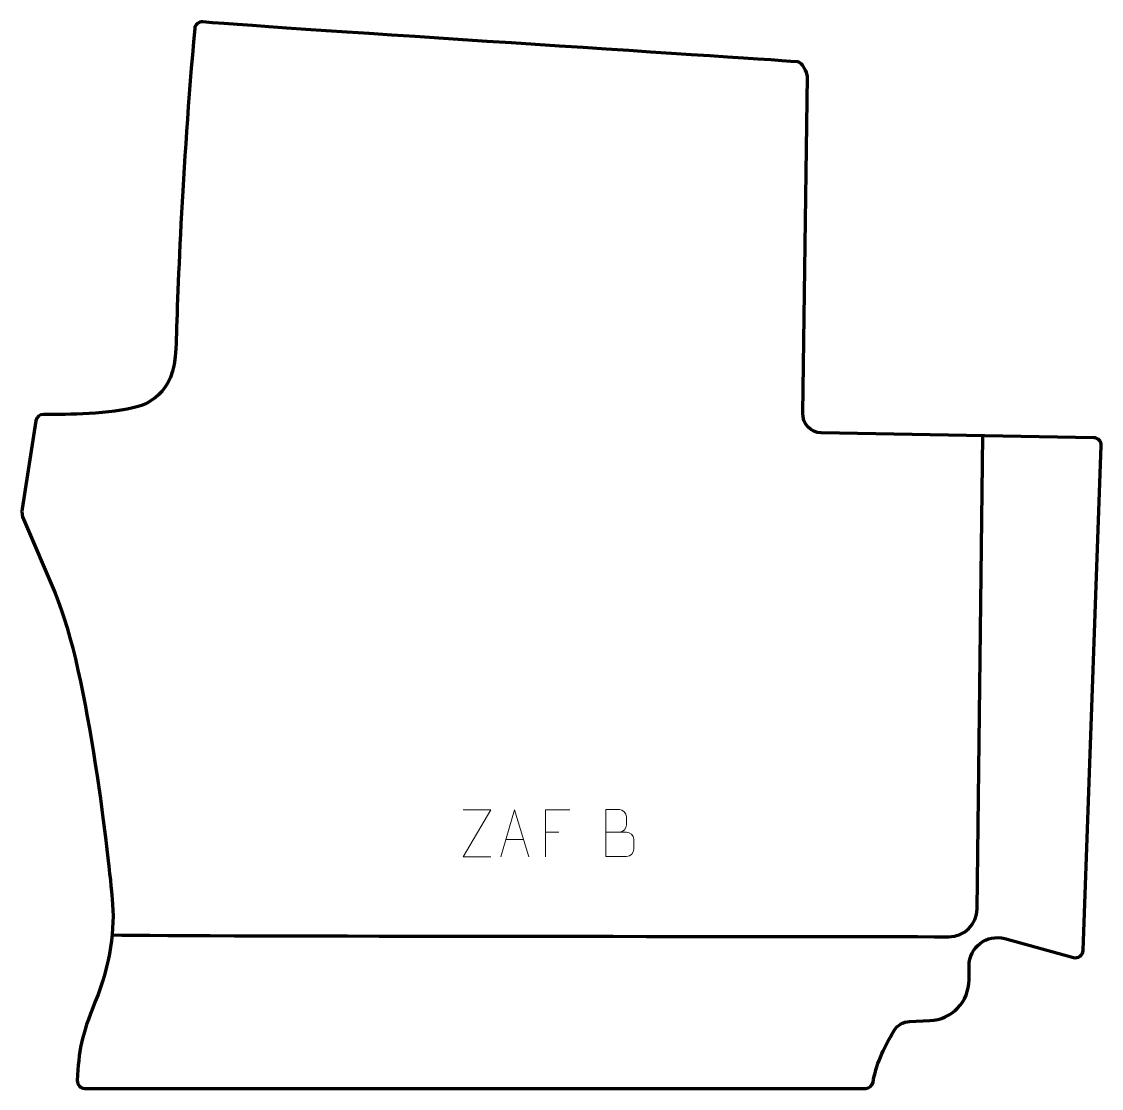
# Model space of a CAD drawing. Header units: millimetres. Extents: x -286 to 286, y -282 to 283.
import ezdxf

# ---------------------------------------------------------------- set-up
doc = ezdxf.new("R2010")
doc.units = ezdxf.units.MM
doc.header["$MEASUREMENT"] = 0
for name, color, linetype in [('layer 1', 7, 'Continuous'), ('layer 2', 7, 'Continuous'), ('layer 3', 7, 'Continuous')]:
    doc.layers.add(name, color=color, linetype=linetype)

msp = doc.modelspace()

# ---------------------------------------------------------------- linework, layer by layer
at = {"layer": 'layer 1', "color": 250, "lineweight": 9}
for points, knots in [([(-37.5027, -159.8144), (-37.5027, -159.8144), (-52.1217, -159.8144), (-52.1217, -159.8144), (-52.1217, -159.8144), (-52.1217, -159.8144), (-37.4784, -134.857), (-37.4784, -134.857), (-37.4784, -134.857), (-37.4784, -134.857), (-52.1217, -134.857), (-52.1217, -134.857)], [0, 0, 0, 0, 0.25, 0.25, 0.25, 0.25, 0.5, 0.5, 0.5, 0.5, 1, 1, 1, 1]), ([(-32.2706, -159.8124), (-32.2706, -159.8124), (-24.8996, -134.8589), (-24.8996, -134.8589), (-24.8996, -134.8589), (-24.8996, -134.8589), (-17.3297, -159.8124), (-17.3297, -159.8124)], [0, 0, 0, 0, 0.33333333, 0.33333333, 0.33333333, 0.33333333, 1, 1, 1, 1]), ([(4.2889, -134.8589), (4.2889, -134.8589), (-8.5851, -134.8589), (-8.5851, -134.8589), (-8.5851, -134.8589), (-8.5851, -134.8589), (-8.5851, -159.8125), (-8.5851, -159.8125)], [0, 0, 0, 0, 0.33333333, 0.33333333, 0.33333333, 0.33333333, 1, 1, 1, 1]), ([(23.5129, -146.7386), (27.1515, -146.7382), (30.7386, -146.7382), (34.378, -146.7386), (34.378, -146.7386), (36.3534, -146.7559), (38.277, -148.492), (38.277, -150.5416), (38.277, -150.5416), (38.2766, -151.6702), (38.2766, -154.7196), (38.277, -155.8485), (38.277, -155.8485), (38.2946, -157.7064), (36.7525, -159.7203), (34.431, -159.7034), (34.431, -159.7034), (30.7912, -159.703), (27.1518, -159.703), (23.5129, -159.7034), (23.5129, -159.7034), (23.5129, -151.3851), (23.5129, -143.0673), (23.5129, -134.7498), (23.5129, -134.7498), (25.8866, -134.7498), (28.2607, -134.7498), (30.6349, -134.7498), (30.6349, -134.7498), (32.3157, -134.7322), (34.4125, -136.6427), (34.4302, -138.6051), (34.4302, -138.6051), (34.4298, -140.6712), (34.4298, -140.8172), (34.4302, -142.8837), (34.4302, -142.8837), (34.4475, -144.9498), (32.593, -146.7559), (30.583, -146.7386)], [0, 0, 0, 0, 0.09090909, 0.09090909, 0.09090909, 0.09090909, 0.18181818, 0.18181818, 0.18181818, 0.18181818, 0.27272727, 0.27272727, 0.27272727, 0.27272727, 0.36363636, 0.36363636, 0.36363636, 0.36363636, 0.45454545, 0.45454545, 0.45454545, 0.45454545, 0.54545455, 0.54545455, 0.54545455, 0.54545455, 0.63636364, 0.63636364, 0.63636364, 0.63636364, 0.72727273, 0.72727273, 0.72727273, 0.72727273, 0.81818182, 0.81818182, 0.81818182, 0.81818182, 1, 1, 1, 1])]:
    msp.add_open_spline(points, degree=3, knots=knots, dxfattribs=at)
for points in [[(-8.5851, -146.7386), (-8.5851, -146.7386), (-1.417, -146.7386), (-1.417, -146.7386)], [(-29.548, -150.563), (-29.548, -150.563), (-20.0523, -150.563), (-20.0523, -150.563)]]:
    msp.add_open_spline(points, degree=3, dxfattribs=at)
at = {"layer": 'layer 2', "color": 230, "lineweight": 200}
msp.add_open_spline([(-252.6501, -282.4996), (-254.9315, -282.4996), (-256.7504, -280.5911), (-256.646, -278.3107), (-256.646, -278.3107), (-255.9157, -262.3302), (-254.6962, -255.1667), (-247.1125, -236.5422), (-247.1125, -236.5422), (-238.897, -216.3654), (-236.6565, -198.0573), (-238.1502, -181.9911), (-238.1502, -181.9911), (-239.6439, -165.9245), (-250.4734, -62.053), (-268.3981, -20.2054), (-268.3981, -20.2054), (-268.3981, -20.2054), (-285.1931, 19.0041), (-285.1931, 19.0041), (-285.1931, 19.0041), (-285.9311, 20.7281), (-286.1707, 22.6243), (-285.8835, 24.4778), (-285.8835, 24.4778), (-285.8835, 24.4778), (-278.647, 71.2116), (-278.647, 71.2116), (-278.647, 71.2116), (-278.3404, 73.1925), (-276.6185, 74.6413), (-274.6154, 74.6001), (-274.6154, 74.6001), (-265.9745, 74.4219), (-243.1399, 74.3563), (-227.2102, 77.9991), (-227.2102, 77.9991), (-220.5424, 79.5238), (-205.1203, 84.4218), (-204.4127, 109.4767), (-204.4127, 109.4767), (-203.706, 134.4813), (-201.2066, 204.3415), (-194.4477, 278.8626), (-194.4477, 278.8626), (-194.2495, 281.0481), (-192.3258, 282.6656), (-190.1396, 282.4871), (-190.1396, 282.4871), (-140.9719, 278.4686), (91.6505, 263.8302), (125.2607, 261.3481), (125.2607, 261.3481), (127.4292, 261.1879), (130.4221, 255.7185), (130.3099, 253.5451), (130.3099, 253.5451), (130.3099, 253.5451), (127.8472, 75.3116), (127.8472, 75.3116), (127.8472, 75.3116), (127.5555, 69.6612), (132.0001, 64.893), (137.6541, 64.7914), (137.6541, 64.7914), (137.6541, 64.7914), (282.0735, 62.1925), (282.0735, 62.1925), (282.0735, 62.1925), (284.3109, 62.1523), (286.08, 60.284), (285.9993, 58.047), (285.9993, 58.047), (285.9993, 58.047), (276.3695, -209.4351), (276.3695, -209.4351), (276.3695, -209.4351), (276.2771, -212.0156), (273.8016, -213.8342), (271.3131, -213.1502), (271.3131, -213.1502), (271.3131, -213.1502), (234.9139, -203.1468), (234.9139, -203.1468), (234.9139, -203.1468), (225.3656, -200.5229), (215.9411, -207.7121), (215.9411, -217.6195), (215.9411, -217.6195), (215.9411, -217.6195), (215.9411, -224.9217), (215.9411, -224.9217), (215.9411, -224.9217), (215.9411, -236.5633), (206.7587, -246.1307), (195.1329, -246.6023), (195.1329, -246.6023), (195.1329, -246.6023), (184.3396, -247.0401), (184.3396, -247.0401), (184.3396, -247.0401), (180.9999, -247.1756), (177.9367, -248.9659), (176.2063, -251.828), (176.2063, -251.828), (170.3075, -261.5837), (166.505, -270.7281), (165.0921, -279.1754), (165.0921, -279.1754), (164.7707, -281.0977), (163.0999, -282.4996), (161.1523, -282.4996), (161.1523, -282.4996), (161.1523, -282.4996), (-252.6501, -282.4996), (-252.6501, -282.4996)], degree=3, knots=[0, 0, 0, 0, 0.03333333, 0.03333333, 0.03333333, 0.03333333, 0.06666667, 0.06666667, 0.06666667, 0.06666667, 0.1, 0.1, 0.1, 0.1, 0.13333333, 0.13333333, 0.13333333, 0.13333333, 0.16666667, 0.16666667, 0.16666667, 0.16666667, 0.2, 0.2, 0.2, 0.2, 0.23333333, 0.23333333, 0.23333333, 0.23333333, 0.26666667, 0.26666667, 0.26666667, 0.26666667, 0.3, 0.3, 0.3, 0.3, 0.33333333, 0.33333333, 0.33333333, 0.33333333, 0.36666667, 0.36666667, 0.36666667, 0.36666667, 0.4, 0.4, 0.4, 0.4, 0.43333333, 0.43333333, 0.43333333, 0.43333333, 0.46666667, 0.46666667, 0.46666667, 0.46666667, 0.5, 0.5, 0.5, 0.5, 0.53333333, 0.53333333, 0.53333333, 0.53333333, 0.56666667, 0.56666667, 0.56666667, 0.56666667, 0.6, 0.6, 0.6, 0.6, 0.63333333, 0.63333333, 0.63333333, 0.63333333, 0.66666667, 0.66666667, 0.66666667, 0.66666667, 0.7, 0.7, 0.7, 0.7, 0.73333333, 0.73333333, 0.73333333, 0.73333333, 0.76666667, 0.76666667, 0.76666667, 0.76666667, 0.8, 0.8, 0.8, 0.8, 0.83333333, 0.83333333, 0.83333333, 0.83333333, 0.86666667, 0.86666667, 0.86666667, 0.86666667, 0.9, 0.9, 0.9, 0.9, 0.93333333, 0.93333333, 0.93333333, 0.93333333, 1, 1, 1, 1], dxfattribs=at)
at = {"layer": 'layer 3', "color": 142, "lineweight": 200}
msp.add_open_spline([(-238.1814, -201.1737), (-191.4937, -202.0306), (131.6853, -201.8707), (205.2466, -202.1551), (205.2466, -202.1551), (213.4836, -202.1872), (220.2047, -195.5663), (220.3024, -187.3257), (220.3024, -187.3257), (220.3024, -187.3257), (223.2844, 63.2506), (223.2844, 63.2506)], degree=3, knots=[0, 0, 0, 0, 0.25, 0.25, 0.25, 0.25, 0.5, 0.5, 0.5, 0.5, 1, 1, 1, 1], dxfattribs=at)

doc.saveas('drawing.dxf')
